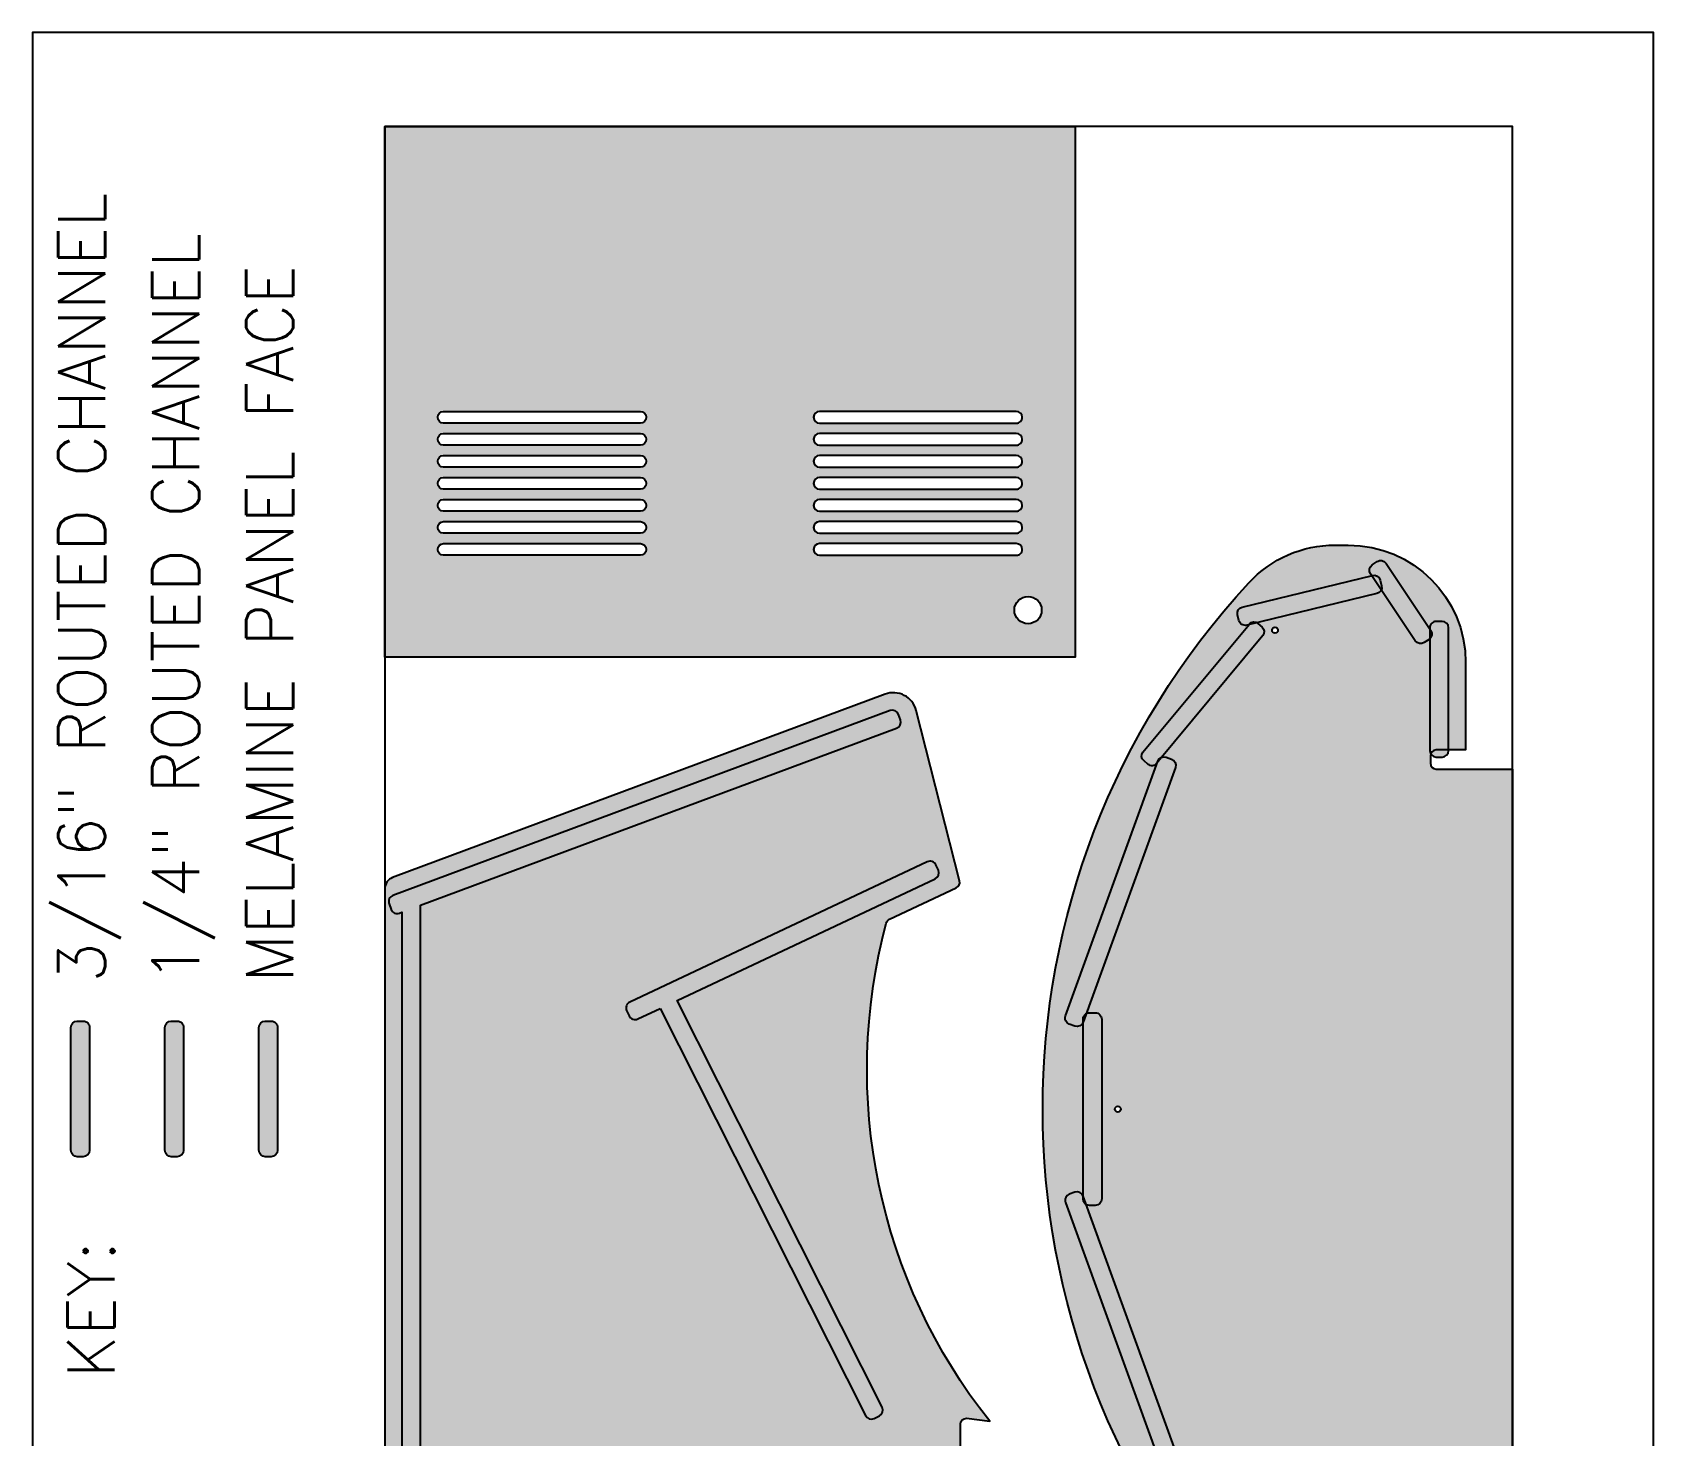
# Model space of a CAD drawing. Header units: inches. Extents: x -4921 to -4636, y 708 to 812.
# Drawn here: x -4848.6 to -4779.6, y 752.7 to 812.4 of the extents above; entities that cross this region are included whole.
import ezdxf
from ezdxf.enums import TextEntityAlignment as Align

# ---------------------------------------------------------------- set-up
doc = ezdxf.new("R2010")
doc.units = ezdxf.units.IN
doc.header["$LTSCALE"] = 0.5
doc.header["$MEASUREMENT"] = 0
for name, color, linetype in [('0.1875 INCH DEEP ROUTING', 136, 'Continuous'), ('4 FOOT by 8 FOOR MELAMINE', 244, 'Continuous'), ('GRAPHICAL_SCALE', 1, 'Continuous'), ('ROUTING HATCHES', 9, 'Continuous'), ('THROUGH-HOLE', 2, 'Continuous'), ('WOOD_PANELS', 1, 'Continuous')]:
    doc.layers.add(name, color=color, linetype=linetype)
doc.styles.add('RomanS', font='romans.shx')

msp = doc.modelspace()

# ---------------------------------------------------------------- hatches: boundary and pattern name
at = {"layer": 'ROUTING HATCHES'}
h = msp.add_hatch(color=255, dxfattribs=at)
h.paths.add_polyline_path([(-4833.61946685057, 808.3882541604793), (-4833.619466850567, 785.8087365582433), (-4804.244466850568, 785.8087365582433), (-4804.244466850568, 808.3882541604788)])
h.paths.add_polyline_path([(-4822.494466850567, 796.0132541604789, -0.4142135623730951), (-4822.744466850567, 795.7632541604789), (-4831.119466850569, 795.7632541604789, -0.4142135623730951), (-4831.369466850569, 796.0132541604789, -0.4142135623730951), (-4831.119466850569, 796.2632541604789), (-4822.744466850567, 796.2632541604789, -0.4142135623730951)], flags=16)
h.paths.add_polyline_path([(-4822.494466850567, 795.0757541604789, -0.4142135623730951), (-4822.744466850567, 794.8257541604789), (-4831.119466850569, 794.8257541604789, -0.4142135623730951), (-4831.369466850569, 795.0757541604789, -0.4142135623730951), (-4831.119466850569, 795.3257541604789), (-4822.744466850567, 795.3257541604789, -0.4142135623730951)], flags=16)
h.paths.add_polyline_path([(-4822.494466850567, 794.1382541604789, -0.4142135623730951), (-4822.744466850567, 793.8882541604789), (-4831.119466850569, 793.8882541604789, -0.4142135623730951), (-4831.369466850569, 794.1382541604789, -0.4142135623730951), (-4831.119466850569, 794.3882541604789), (-4822.744466850567, 794.3882541604789, -0.4142135623730951)], flags=16)
h.paths.add_polyline_path([(-4815.119466850569, 796.2632541604789), (-4806.744466850567, 796.2632541604789, -0.4142135623730951), (-4806.494466850566, 796.0132541604789, -0.4142135623730951), (-4806.744466850567, 795.7632541604789), (-4815.119466850569, 795.7632541604789, -0.4142135623730951), (-4815.369466850569, 796.0132541604789, -0.4142135623730951)], flags=16)
h.paths.add_polyline_path([(-4822.494466850567, 793.2007541604789, -0.4142135623730951), (-4822.744466850567, 792.9507541604789), (-4831.119466850569, 792.9507541604789, -0.4142135623730951), (-4831.369466850569, 793.2007541604789, -0.4142135623730951), (-4831.119466850569, 793.4507541604789), (-4822.744466850567, 793.4507541604789, -0.4142135623730951)], flags=16)
h.paths.add_polyline_path([(-4815.119466850569, 795.3257541604789), (-4806.744466850567, 795.3257541604789, -0.4142135623730951), (-4806.494466850566, 795.0757541604789, -0.4142135623730951), (-4806.744466850567, 794.8257541604789), (-4815.119466850569, 794.8257541604789, -0.4142135623730951), (-4815.369466850569, 795.0757541604789, -0.4142135623730951)], flags=16)
h.paths.add_polyline_path([(-4822.494466850567, 792.2632541604789, -0.4142135623730951), (-4822.744466850567, 792.0132541604789), (-4831.119466850569, 792.0132541604789, -0.4142135623730951), (-4831.369466850569, 792.2632541604789, -0.4142135623730951), (-4831.119466850569, 792.5132541604789), (-4822.744466850567, 792.5132541604789, -0.4142135623730951)], flags=16)
h.paths.add_polyline_path([(-4815.119466850569, 794.3882541604789), (-4806.744466850567, 794.3882541604789, -0.4142135623730951), (-4806.494466850566, 794.1382541604789, -0.4142135623730951), (-4806.744466850567, 793.8882541604789), (-4815.119466850569, 793.8882541604789, -0.4142135623730951), (-4815.369466850569, 794.1382541604789, -0.4142135623730951)], flags=16)
h.paths.add_polyline_path([(-4815.119466850569, 793.4507541604789), (-4806.744466850567, 793.4507541604789, -0.4142135623730951), (-4806.494466850566, 793.2007541604789, -0.4142135623730951), (-4806.744466850567, 792.9507541604789), (-4815.119466850569, 792.9507541604789, -0.4142135623730951), (-4815.369466850569, 793.2007541604789, -0.4142135623730951)], flags=16)
h.paths.add_polyline_path([(-4822.494466850567, 791.3257541604789, -0.4142135623730951), (-4822.744466850567, 791.0757541604789), (-4831.119466850569, 791.0757541604789, -0.4142135623730951), (-4831.369466850569, 791.3257541604789, -0.4142135623730951), (-4831.119466850569, 791.5757541604789), (-4822.744466850567, 791.5757541604789, -0.4142135623730951)], flags=16)
h.paths.add_polyline_path([(-4815.119466850569, 792.5132541604789), (-4806.744466850567, 792.5132541604789, -0.4142135623730951), (-4806.494466850566, 792.2632541604789, -0.4142135623730951), (-4806.744466850567, 792.0132541604789), (-4815.119466850569, 792.0132541604789, -0.4142135623730951), (-4815.369466850569, 792.2632541604789, -0.4142135623730951)], flags=16)
h.paths.add_polyline_path([(-4822.494466850567, 790.3882541604789, -0.4142135623730951), (-4822.744466850567, 790.1382541604789), (-4831.119466850569, 790.1382541604789, -0.4142135623730951), (-4831.369466850569, 790.3882541604789, -0.4142135623730951), (-4831.119466850569, 790.6382541604789), (-4822.744466850567, 790.6382541604789, -0.4142135623730951)], flags=16)
h.paths.add_polyline_path([(-4815.119466850569, 791.5757541604789), (-4806.744466850567, 791.5757541604789, -0.4142135623730951), (-4806.494466850566, 791.3257541604789, -0.4142135623730951), (-4806.744466850567, 791.0757541604789), (-4815.119466850569, 791.0757541604789, -0.4142135623730951), (-4815.369466850569, 791.3257541604789, -0.4142135623730951)], flags=16)
h.paths.add_polyline_path([(-4815.119466850569, 790.6382541604789), (-4806.744466850567, 790.6382541604789, -0.4142135623730951), (-4806.494466850566, 790.3882541604789, -0.4142135623730951), (-4806.744466850567, 790.1382541604789), (-4815.119466850569, 790.1382541604789, -0.4142135623730951), (-4815.369466850569, 790.3882541604789, -0.4142135623730951)], flags=16)
h.paths.add_polyline_path([(-4806.244466850568, 788.3893615582433, -1), (-4806.244466850568, 787.2281115582432, -1)], flags=16)
msp.add_hatch(color=255, dxfattribs=at).paths.add_polyline_path([(-4792.619466850562, 742.574070388361, 0.4142135623730951), (-4787.619466850562, 747.574070388361), (-4787.619466850562, 751.2928203883608), (-4788.346341850562, 751.2928203883608), (-4788.346341850563, 746.0950504425851, -0.4142135623728202), (-4788.619466850563, 745.8219254425854), (-4788.869466850561, 745.8219254425852, -0.4142135623739937), (-4789.142591850561, 746.0950504425851), (-4789.142591850561, 746.1437871251215), (-4791.006510528843, 743.3528974581654, -0.4142135623735565), (-4791.385329083681, 743.2774585175559), (-4791.593227250934, 743.4163050229236, -0.4142135623733187), (-4791.668666191543, 743.795123577762), (-4791.617612553565, 743.8715674013868), (-4797.124532718401, 745.2096044616184, -0.4142135623725011), (-4797.325449854795, 745.53949358777), (-4797.266423772526, 745.7824255157086, -0.4142135623733461), (-4796.936534646375, 745.9833426521024), (-4796.882890772654, 745.9703085987761), (-4801.368958871097, 751.3775379379289, -0.4142135623725876), (-4801.333149506203, 751.7621315164453), (-4801.140745413107, 751.921758158835, -0.4059821025124224), (-4800.76115000571, 751.8918033821146), (-4804.650287471388, 762.6042028363843, -0.414213562373362), (-4804.486763709551, 762.9541378454421), (-4804.251771137058, 763.0394519173959, -0.4075125623288395), (-4803.904040904978, 762.8817906363375), (-4803.904040904979, 770.266350140382, -0.407512562326434), (-4804.251771137058, 770.1086888593258), (-4804.486763709551, 770.1940029312797, -0.414213562373362), (-4804.650287471388, 770.5439379403375), (-4800.737880130742, 781.3204328908731), (-4800.773949213202, 781.2769574472028, -0.4142135623731863), (-4801.125979948687, 781.2441799964979), (-4801.318384041781, 781.4038066388879, -0.4142135623731406), (-4801.351161492486, 781.7558373743715), (-4796.845257083645, 787.1869761766054), (-4796.936534646375, 787.1647981246185, -0.4142135623734103), (-4797.266423772527, 787.365715261013), (-4797.325449854795, 787.6086471889517, -0.4142135623729616), (-4797.124532718401, 787.9385363151031), (-4791.617612553565, 789.2765733753348), (-4791.668666191543, 789.35301719896, -0.4142135623732849), (-4791.593227250934, 789.7318357537982), (-4791.385329083681, 789.8706822591661, -0.4142135623733531), (-4791.006510528843, 789.7952433185563), (-4789.142591850561, 787.0043536515993), (-4789.142591850561, 787.0530903341366, -0.4142135623739937), (-4788.869466850561, 787.3262153341366), (-4788.619466850563, 787.3262153341364, -0.4142135623728202), (-4788.346341850563, 787.0530903341366), (-4788.346341850562, 781.8553203883608), (-4787.619466850561, 781.8553203883612), (-4787.619466850562, 785.574070388361, 0.4142135623730951), (-4792.619466850562, 790.574070388361), (-4793.174242538075, 790.574070388361, 0.2089297944446591), (-4796.843138070119, 788.9710110082342, 0.3918539111835914), (-4796.843138070118, 744.1771297684878, 0.2089297944445935), (-4793.174242538075, 742.574070388361)])
h = msp.add_hatch(color=256, dxfattribs=at)
edge = h.paths.add_edge_path()
edge.add_line((-4789.175675210701, 786.5621150810445), (-4789.383573377954, 786.4232685756778))
edge.add_arc((-4789.535263185068, 786.6503973234018), 0.2731250000000494, 213.7373070968418, 303.73730709679546, ccw=False)
edge.add_line((-4789.762391932792, 786.4987075162875), (-4791.668666191543, 789.35301719896))
edge.add_arc((-4791.441537443819, 789.5047070060741), 0.2731250000001439, 123.73730709679549, 213.7373070967823, ccw=False)
edge.add_line((-4791.593227250934, 789.7318357537982), (-4791.385329083681, 789.8706822591661))
edge.add_arc((-4791.233639276567, 789.6435535114423), 0.2731249999997658, 33.73730709680211, 123.7373070968352, ccw=False)
edge.add_line((-4791.006510528843, 789.7952433185563), (-4789.10023627009, 786.940933635883))
edge.add_arc((-4789.327365017815, 786.7892438287687), 0.2731250000003333, -56.26269290321761, 33.737307096841676, ccw=False)
h = msp.add_hatch(color=256, dxfattribs=at)
edge = h.paths.add_edge_path()
edge.add_line((-4791.255583144847, 789.0834654840204), (-4791.196557062578, 788.8405335560813))
edge.add_arc((-4791.461960193851, 788.7760475612037), 0.2731249999999127, -76.34327187353102, 13.656728126410712, ccw=False)
edge.add_line((-4791.397474198973, 788.5106444299304), (-4796.936534646375, 787.1647981246185))
edge.add_arc((-4797.001020641255, 787.4302012558913), 0.2731250000002017, 193.6567281266412, 283.6567281268623, ccw=False)
edge.add_line((-4797.266423772527, 787.365715261013), (-4797.325449854795, 787.6086471889517))
edge.add_arc((-4797.060046723522, 787.6731331838298), 0.27312500000002, 103.65672812646892, 193.6567281265034, ccw=False)
edge.add_line((-4797.124532718401, 787.9385363151031), (-4791.585472270997, 789.284382620415))
edge.add_arc((-4791.520986276119, 789.0189794891423), 0.2731249999995513, 13.6567281265485, 103.65672812650268, ccw=False)
h = msp.add_hatch(color=255, dxfattribs=at)
h.paths.add_polyline_path([(-4796.506559234122, 787.2692708642558, -0.0477118328262285), (-4796.467804762733, 787.2416270393602), (-4796.27897627797, 787.0776905795877, -0.4076690131116863), (-4796.250467532395, 786.729282807152), (-4800.551739570891, 781.544795222062, -0.1752965621347466), (-4800.365937695906, 781.5445748072452), (-4800.130945123413, 781.4592607352912, -0.4142135623721329), (-4799.967421361575, 781.1093257262338), (-4803.771244781374, 770.6319187726378, -0.1357234349321665), (-4803.630915904978, 770.6707254590675), (-4803.380915904979, 770.6707254590675, -0.4142135623728366), (-4803.107790904979, 770.3976004590673), (-4803.107790904978, 762.7505403176541, -0.414213562372349), (-4803.380915904977, 762.4774153176535), (-4803.630915904978, 762.4774153176539, -0.1357234349331609), (-4803.771244781374, 762.516222004084), (-4799.967421361575, 752.0388150504881, -0.4142135623721329), (-4800.130945123413, 751.6888800414307), (-4800.365937695906, 751.6035659694766, -0.13722508132991), (-4800.51266594242, 751.5924659419355), (-4796.232670153783, 746.4336234339912, -0.4076690131121146), (-4796.263815958325, 746.0529879426048), (-4796.452644443087, 745.889051482832, -0.0264451402275946), (-4796.475415639808, 745.8713028364712), (-4791.397474198973, 744.6374963467917, -0.2355993176575643), (-4791.211137665487, 744.4801918967759), (-4789.762391932792, 746.6494332604342, -0.4142135623731504), (-4789.383573377954, 746.7248722010438), (-4789.175675210702, 746.5860256956772, -0.0385673396928516), (-4789.142591850561, 746.5600340710505), (-4789.142591850561, 751.324070388361, -0.1321510769240631), (-4789.105731893073, 751.4610962812131, -0.0834473157146373), (-4789.119466850566, 751.5428203883612), (-4789.119466850566, 751.824070388361, -0.389175326436314), (-4788.869466850566, 752.105320388361), (-4785.619466850562, 752.105320388361), (-4785.619466850562, 781.042820388361), (-4788.869466850562, 781.042820388361, -0.4142135623734501), (-4789.119466850563, 781.2928203883613), (-4789.119466850563, 781.605320388361, -0.0834473157101204), (-4789.10573189307, 781.6870444955046, -0.1321510769284524), (-4789.142591850561, 781.824070388361), (-4789.142591850561, 786.5881067056712, -0.0385673396923077), (-4789.175675210701, 786.5621150810445), (-4789.383573377954, 786.4232685756778, -0.4142135623729474), (-4789.762391932792, 786.4987075162875), (-4791.211137665487, 788.6679488799451, -0.2355993176566701), (-4791.397474198973, 788.5106444299304)])
h.paths.add_polyline_path([(-4802.424533237305, 766.4490703883614, -1), (-4802.424533237305, 766.6990703883613, -1)], flags=16)
h.paths.add_polyline_path([(-4795.733665869003, 787.0754634278268, -1), (-4795.733665869003, 786.8254634278269, -1)], flags=16)
h.paths.add_polyline_path([(-4795.771264254052, 745.9575021507475, -1), (-4795.771264254052, 746.2075021507476, -1)], flags=16)
h = msp.add_hatch(color=256, dxfattribs=at)
edge = h.paths.add_edge_path()
edge.add_line((-4801.125979948687, 781.2441799964979), (-4801.318384041781, 781.4038066388879))
edge.add_arc((-4801.158757399392, 781.5962107319822), 0.2499999999993312, 140.3194519171425, 230.3194519174194, ccw=False)
edge.add_line((-4801.351161492486, 781.7558373743715), (-4796.824104203347, 787.2124725517036))
edge.add_arc((-4796.631700110252, 787.0528459093136), 0.2500000000009898, 49.03625125844337, 140.3194519173285, ccw=False)
edge.add_line((-4796.467804762733, 787.2416270393602), (-4796.27897627797, 787.0776905795877))
edge.add_arc((-4796.442871625489, 786.8889094495415), 0.2500000000000758, -39.68054808274451, 49.0362512582347, ccw=False)
edge.add_line((-4796.250467532395, 786.729282807152), (-4800.773949213202, 781.2769574472028))
edge.add_arc((-4800.966353306296, 781.4365840895927), 0.2500000000003624, 230.3194519171817, 320.31945191717534, ccw=False)
h = msp.add_hatch(color=256, dxfattribs=at)
edge = h.paths.add_edge_path()
edge.add_line((-4788.346341850562, 781.824070388361), (-4788.346341850563, 787.0530903341366))
edge.add_arc((-4788.619466850563, 787.0530903341365), 0.273124999999709, 2.38491e-11, 90)
edge.add_line((-4788.619466850563, 787.3262153341364), (-4788.869466850561, 787.3262153341366))
edge.add_arc((-4788.869466850561, 787.0530903341373), 0.2731249999993679, 90, 180.0000000001431)
edge.add_line((-4789.142591850561, 787.0530903341366), (-4789.142591850561, 781.824070388361))
edge.add_arc((-4788.869466850561, 781.8240703883608), 0.273124999999709, 179.9999999999761, 270)
edge.add_line((-4788.869466850561, 781.5509453883609), (-4788.619466850563, 781.5509453883609))
edge.add_arc((-4788.619466850563, 781.8240703883613), 0.2731250000005048, 270, 359.9999999999046)
h = msp.add_hatch(color=255, dxfattribs=at)
edge = h.paths.add_edge_path()
edge.add_arc((-4808.868691849021, 753.1694072852833), 0.25, 90, 179.9999997982293, ccw=False)
edge.add_line((-4808.868691849021, 753.4194072852833), (-4807.876413972306, 753.2953725506931))
edge.add_arc((-4789.033899516468, 768.2589837871585), 24.06138009870853, 165.0095937557709, 218.4545259714, ccw=False)
edge.add_arc((-4812.032394648378, 774.4284433443383), 0.2499999999984122, 115.22174723199129, 167.48069038761, ccw=False)
edge.add_line((-4812.138925322819, 774.6546096888778), (-4809.295942069166, 775.9937343232046))
edge.add_arc((-4809.402472743604, 776.219900667747), 0.2499999999999343, 295.2217472311369, 374.2607167784437)
edge.add_line((-4809.160176530733, 776.2814843119086), (-4811.005067670905, 783.5400696474376))
edge.add_arc((-4811.974252522389, 783.293735070789), 1.000000000000242, 14.26071677859524, 110.4138060115069)
edge.add_line((-4812.323050407393, 784.2309330410267), (-4833.293865793075, 776.4262041730443))
edge.add_arc((-4833.119466850575, 775.9576051879262), 0.4999999999992721, 110.4138060114876, 180.0000000000651)
edge.add_line((-4833.619466850573, 775.9576051879257), (-4833.619466850569, 712.8882541604792))
edge.add_arc((-4833.119466850568, 712.8882541604792), 0.5, 180, 270)
edge.add_line((-4833.119466850568, 712.3882541604793), (-4805.619466850578, 712.3882541604793))
edge.add_arc((-4805.619466850578, 712.8882541604793), 0.5, 270, 360)
edge.add_line((-4805.119466850578, 712.8882541604793), (-4805.119466850578, 735.6897678780662))
edge.add_arc((-4788.132693613492, 735.3623794641757), 16.98992784510058, 141.8917701625936, 178.8958672692356, ccw=False)
edge.add_arc((-4796.872884013677, 739.8410511133062), 7.582920160775616, 122.65867807574239, 127.61517293898191, ccw=False)
edge.add_arc((-4801.336319532176, 747.1019530848791), 0.9522687533208785, 292.9580691285692, 342.8599520603351)
edge.add_line((-4800.426343646799, 746.8213115580475), (-4809.119466850578, 747.9079519585229))
edge.add_line((-4809.119466850578, 747.9079519585229), (-4809.11869184902, 753.1694072852833))
edge = h.paths.add_edge_path(flags=16)
edge.add_line((-4821.899469527028, 770.8605942322042), (-4813.161805867958, 753.5306613893267))
edge.add_arc((-4812.917926032478, 753.6536243572143), 0.2731250000005805, 206.7570081560944, 296.7570081560088)
edge.add_line((-4812.79496306459, 753.4097445217342), (-4812.571732093902, 753.5222964374201))
edge.add_arc((-4812.694695061789, 753.7661762728998), 0.2731250000003766, 296.7570081560625, 386.7570081559453)
edge.add_line((-4812.450815226309, 753.8891392407864), (-4821.17887104345, 771.2000162740253))
edge.add_line((-4821.17887104345, 771.2000162740253), (-4810.19237102223, 776.3749650903941))
edge.add_arc((-4810.308755784055, 776.622051821806), 0.2731250000001253, 295.2217472314233, 385.2217472313166)
edge.add_line((-4810.061669052643, 776.7384365836311), (-4810.168199727083, 776.9646029281738))
edge.add_arc((-4810.415286458495, 776.848218166349), 0.2731249999991692, 25.2217472313332, 115.2217472314842)
edge.add_line((-4810.531671220321, 777.0953048977605), (-4823.19698651467, 771.1295871291499))
edge.add_arc((-4823.080601752845, 770.8825003977382), 0.2731249999997139, 115.2217472314639, 205.2217472315274)
edge.add_line((-4823.327688484256, 770.7661156359125), (-4823.221157809816, 770.5399492913702))
edge.add_arc((-4822.974071078405, 770.656334053195), 0.2731249999992176, 205.2217472313548, 295.2217472314741)
edge.add_line((-4822.85768631658, 770.4092473217834), (-4821.899469527028, 770.8605942322042))
h.paths.add_polyline_path([(-4806.642591850579, 746.0229509558046), (-4806.642591850575, 714.6613791604813), (-4832.096341850569, 714.6613791604794), (-4832.096341850569, 746.0229509558025)], flags=16)
edge = h.paths.add_edge_path(flags=0)
edge.add_line((-4822.569466850571, 737.3882541604789), (-4818.669466850572, 737.3882541604793))
edge.add_arc((-4818.669466850572, 737.6382541604794), 0.25, 270, 360)
edge.add_line((-4818.419466850571, 737.6382541604794), (-4818.419466850571, 738.9182541604791))
edge.add_arc((-4818.669466850572, 738.9182541604791), 0.25, 0, 90)
edge.add_line((-4818.669466850572, 739.1682541604791), (-4822.569466850572, 739.16825416048))
edge.add_arc((-4822.569466850572, 738.91825416048), 0.25, 90, 180)
edge.add_line((-4822.819466850572, 738.91825416048), (-4822.819466850571, 737.6382541604789))
edge.add_arc((-4822.569466850571, 737.6382541604789), 0.25, 180, 270)
edge = h.paths.add_edge_path(flags=0)
edge.add_arc((-4818.049466850571, 738.2782541604811), 0.03937, 0, 360)
edge = h.paths.add_edge_path(flags=0)
edge.add_arc((-4823.189466850571, 738.2782541604811), 0.03937, 0, 360)
edge = h.paths.add_edge_path()
edge.add_line((-4832.892591850566, 712.3882541604793), (-4832.096341850565, 712.3882541604792))
edge.add_line((-4832.096341850565, 712.3882541604792), (-4832.096341850569, 713.8651291604793))
edge.add_line((-4832.096341850569, 713.8651291604793), (-4806.642591850575, 713.865129160481))
edge.add_line((-4806.642591850575, 713.865129160481), (-4806.642591850576, 712.3882541604793))
edge.add_line((-4806.642591850576, 712.3882541604793), (-4805.846341850577, 712.3882541604793))
edge.add_line((-4805.846341850577, 712.3882541604793), (-4805.846341850575, 746.7196697057988))
edge.add_line((-4805.846341850575, 746.7196697057988), (-4804.264874737198, 746.5219863166161))
edge.add_arc((-4804.230997750313, 746.7930022116938), 0.2731250000003331, 262.8749836510539, 352.8749836510036)
edge.add_line((-4803.959981855236, 746.7591252248086), (-4803.928973171588, 747.0071946939863))
edge.add_arc((-4804.199989066666, 747.0410716808713), 0.2731250000002134, 352.8749836510272, 442.8749836512401)
edge.add_line((-4804.166112079782, 747.312087575949), (-4813.050720118404, 748.4226635808052))
edge.add_arc((-4813.084597105287, 748.1516476857277), 0.2731250000001498, 82.87498365124019, 172.8749836510272)
edge.add_line((-4813.355613000365, 748.1855246726127), (-4813.386621684013, 747.9374552034369))
edge.add_arc((-4813.115605788936, 747.9035782165518), 0.2731249999993671, 172.8749836510035, 262.8749836512195)
edge.add_line((-4813.14948277582, 747.632562321475), (-4806.642591850579, 746.8192009558046))
edge.add_line((-4806.642591850579, 746.8192009558046), (-4832.09634185057, 746.8192009558028))
edge.add_line((-4832.09634185057, 746.8192009558028), (-4832.09634185057, 775.2466975834906))
edge.add_line((-4832.09634185057, 775.2466975834906), (-4811.836875181136, 782.7866831041674))
edge.add_arc((-4811.932140603477, 783.0426552997887), 0.2731250000006153, 290.4138060117453, 380.4138060113296)
edge.add_line((-4811.676168407855, 783.1379207221299), (-4811.763367879106, 783.3722202146892))
edge.add_arc((-4812.019340074727, 783.2769547923472), 0.2731250000002175, 20.41380601155248, 110.4138060113877)
edge.add_line((-4812.114605497068, 783.5329269879687), (-4833.276083562825, 775.6572390039089))
edge.add_arc((-4833.180818140485, 775.4012668082881), 0.2731249999995311, 110.4138060112588, 200.4138060117303)
edge.add_line((-4833.436790336104, 775.306001385946), (-4833.349590864854, 775.0717018933872))
edge.add_arc((-4833.093618669233, 775.1669673157289), 0.2731249999993639, 200.4138060115967, 290.4138060116581)
edge.add_line((-4832.998353246892, 774.9109951201087), (-4832.892591850573, 774.9503564423917))
edge.add_line((-4832.892591850573, 774.9503564423917), (-4832.892591850566, 712.3882541604793))
h = msp.add_hatch(color=256, dxfattribs=at)
edge = h.paths.add_edge_path()
edge.add_line((-4805.846341850575, 746.7196697057988), (-4804.264874737198, 746.5219863166161))
edge.add_arc((-4804.230997750313, 746.7930022116938), 0.2731250000003754, 262.8749836510538, 352.8749836510036)
edge.add_line((-4803.959981855236, 746.7591252248086), (-4803.928973171588, 747.0071946939863))
edge.add_arc((-4804.199989066666, 747.0410716808713), 0.2731250000002626, 352.8749836510509, 442.8749836512431)
edge.add_line((-4804.166112079782, 747.312087575949), (-4813.050720118404, 748.4226635808052))
edge.add_arc((-4813.084597105287, 748.1516476857279), 0.2731249999998115, 82.87498365123132, 172.8749836510982)
edge.add_line((-4813.355613000365, 748.1855246726127), (-4813.386621684013, 747.9374552034369))
edge.add_arc((-4813.115605788936, 747.9035782165518), 0.2731249999993743, 172.8749836510035, 262.8749836512195)
edge.add_line((-4813.14948277582, 747.632562321475), (-4806.642591850579, 746.8192009558046))
edge.add_line((-4806.642591850579, 746.8192009558046), (-4832.09634185057, 746.8192009558028))
edge.add_line((-4832.09634185057, 746.8192009558028), (-4832.09634185057, 775.2466975834906))
edge.add_line((-4832.09634185057, 775.2466975834906), (-4811.836875181136, 782.7866831041671))
edge.add_arc((-4811.932140603477, 783.0426552997883), 0.273125000000256, 290.4138060115832, 380.4138060115078)
edge.add_line((-4811.676168407855, 783.1379207221299), (-4811.763367879106, 783.3722202146892))
edge.add_arc((-4812.019340074727, 783.2769547923475), 0.2731250000002833, 20.41380601153014, 110.4138060114043)
edge.add_line((-4812.114605497068, 783.5329269879687), (-4833.276083562825, 775.6572390039089))
edge.add_arc((-4833.180818140483, 775.401266808288), 0.2731249999996192, 110.4138060114293, 200.4138060116414)
edge.add_line((-4833.436790336104, 775.306001385946), (-4833.349590864854, 775.0717018933872))
edge.add_arc((-4833.093618669233, 775.1669673157288), 0.2731249999993912, 200.4138060115743, 290.4138060116663)
edge.add_line((-4832.998353246892, 774.9109951201087), (-4832.892591850573, 774.9503564423917))
edge.add_line((-4832.892591850573, 774.9503564423917), (-4832.892591850566, 712.3651291604793))
edge.add_arc((-4832.642591850566, 712.3651291604793), 0.25, 180, 270)
edge.add_line((-4832.642591850566, 712.1151291604793), (-4832.346341850566, 712.1151291604793))
edge.add_arc((-4832.346341850566, 712.3651291604795), 0.2500000000001137, 270, 360)
edge.add_line((-4832.096341850566, 712.3651291604795), (-4832.096341850569, 713.8651291604793))
edge.add_line((-4832.096341850569, 713.8651291604793), (-4806.642591850575, 713.865129160481))
edge.add_line((-4806.642591850575, 713.865129160481), (-4806.642591850575, 712.3651291604796))
edge.add_arc((-4806.392591850576, 712.3651291604796), 0.25, 180, 270)
edge.add_line((-4806.392591850576, 712.1151291604795), (-4806.096341850576, 712.1151291604798))
edge.add_arc((-4806.096341850576, 712.3651291604799), 0.2500000000001137, 270, 359.999999999974)
edge.add_line((-4805.846341850577, 712.3651291604797), (-4805.846341850575, 746.7196697057988))
h.paths.add_polyline_path([(-4806.642591850579, 746.0229509558046), (-4806.642591850575, 714.6613791604813), (-4832.096341850569, 714.6613791604794), (-4832.096341850569, 746.0229509558025)], flags=16)
h = msp.add_hatch(color=256, dxfattribs=at)
edge = h.paths.add_edge_path()
edge.add_line((-4804.650287471388, 770.5439379403375), (-4800.715872704963, 781.3810510454061))
edge.add_arc((-4800.459143319514, 781.2878454217966), 0.2731250000008663, 70.04656759934238, 160.0465675992405, ccw=False)
edge.add_line((-4800.365937695906, 781.5445748072452), (-4800.130945123413, 781.4592607352912))
edge.add_arc((-4800.224150747023, 781.202531349843), 0.2731250000000891, -19.953432400779775, 70.04656759913058, ccw=False)
edge.add_line((-4799.967421361575, 781.1093257262338), (-4803.901836128001, 770.272212621165))
edge.add_arc((-4804.15856551345, 770.3654182447744), 0.2731250000008663, 250.0465675993425, 340.04656759924046, ccw=False)
edge.add_line((-4804.251771137058, 770.1086888593258), (-4804.486763709551, 770.1940029312797))
edge.add_arc((-4804.393558085941, 770.4507323167273), 0.2731249999995548, 160.0465675989758, 250.04656759908988, ccw=False)
h = msp.add_hatch(color=256, dxfattribs=at)
edge = h.paths.add_edge_path()
edge.add_line((-4821.899469527028, 770.8605942322042), (-4813.161805867958, 753.5306613893267))
edge.add_arc((-4812.917926032478, 753.6536243572143), 0.2731250000005805, 206.7570081560944, 296.7570081560088)
edge.add_line((-4812.79496306459, 753.4097445217342), (-4812.571732093902, 753.5222964374201))
edge.add_arc((-4812.694695061789, 753.7661762728998), 0.2731250000003766, 296.7570081560625, 386.7570081559453)
edge.add_line((-4812.450815226309, 753.8891392407864), (-4821.17887104345, 771.2000162740253))
edge.add_line((-4821.17887104345, 771.2000162740253), (-4810.19237102223, 776.3749650903941))
edge.add_arc((-4810.308755784055, 776.622051821806), 0.2731250000001253, 295.2217472314233, 385.2217472313166)
edge.add_line((-4810.061669052643, 776.7384365836311), (-4810.168199727083, 776.9646029281738))
edge.add_arc((-4810.415286458495, 776.848218166349), 0.2731249999991692, 25.2217472313332, 115.2217472314842)
edge.add_line((-4810.531671220321, 777.0953048977605), (-4823.19698651467, 771.1295871291499))
edge.add_arc((-4823.080601752845, 770.8825003977382), 0.2731249999997139, 115.2217472314639, 205.2217472315274)
edge.add_line((-4823.327688484256, 770.7661156359125), (-4823.221157809816, 770.5399492913702))
edge.add_arc((-4822.974071078405, 770.656334053195), 0.2731249999992176, 205.2217472313548, 295.2217472314741)
edge.add_line((-4822.85768631658, 770.4092473217834), (-4821.899469527028, 770.8605942322042))
h = msp.add_hatch(color=256, dxfattribs=at)
edge = h.paths.add_edge_path()
edge.add_line((-4846.983045941555, 764.8206149097635), (-4846.983045941553, 770.0496348555394))
edge.add_arc((-4846.709920941553, 770.0496348555392), 0.273124999999709, 90, 179.9999999999762, ccw=False)
edge.add_line((-4846.709920941553, 770.3227598555391), (-4846.459920941555, 770.3227598555394))
edge.add_arc((-4846.459920941555, 770.04963485554), 0.2731249999993679, -1.4307488527265377e-10, 90, ccw=False)
edge.add_line((-4846.186795941555, 770.0496348555394), (-4846.186795941555, 764.8206149097635))
edge.add_arc((-4846.459920941555, 764.8206149097635), 0.273124999999709, -90, 2.3874235921539366e-11, ccw=False)
edge.add_line((-4846.459920941555, 764.5474899097636), (-4846.709920941553, 764.5474899097636))
edge.add_arc((-4846.709920941553, 764.820614909764), 0.2731250000005048, 180.0000000000954, 270, ccw=False)
h = msp.add_hatch(color=136, dxfattribs=at)
edge = h.paths.add_edge_path()
edge.add_line((-4842.983045941554, 764.8206149097635), (-4842.983045941553, 770.0496348555394))
edge.add_arc((-4842.709920941554, 770.0496348555392), 0.273124999999709, 90, 179.9999999999762, ccw=False)
edge.add_line((-4842.709920941554, 770.3227598555391), (-4842.459920941555, 770.3227598555394))
edge.add_arc((-4842.459920941555, 770.04963485554), 0.2731249999993679, -1.4307488527265377e-10, 90, ccw=False)
edge.add_line((-4842.186795941556, 770.0496348555394), (-4842.186795941556, 764.8206149097635))
edge.add_arc((-4842.459920941555, 764.8206149097635), 0.273124999999709, -90, 2.3874235921539366e-11, ccw=False)
edge.add_line((-4842.459920941555, 764.5474899097636), (-4842.709920941554, 764.5474899097636))
edge.add_arc((-4842.709920941554, 764.820614909764), 0.2731250000005048, 180.0000000000954, 270, ccw=False)
h = msp.add_hatch(color=255, dxfattribs=at)
edge = h.paths.add_edge_path()
edge.add_line((-4838.983045941554, 764.8206149097635), (-4838.983045941553, 770.0496348555394))
edge.add_arc((-4838.709920941553, 770.0496348555392), 0.273124999999709, 90, 179.9999999999762, ccw=False)
edge.add_line((-4838.709920941553, 770.3227598555391), (-4838.459920941556, 770.3227598555394))
edge.add_arc((-4838.459920941556, 770.04963485554), 0.2731249999993679, -1.4307488527265377e-10, 90, ccw=False)
edge.add_line((-4838.186795941556, 770.0496348555394), (-4838.186795941556, 764.8206149097635))
edge.add_arc((-4838.459920941556, 764.8206149097635), 0.273124999999709, -90, 2.3874235921539366e-11, ccw=False)
edge.add_line((-4838.459920941556, 764.5474899097636), (-4838.709920941553, 764.5474899097636))
edge.add_arc((-4838.709920941553, 764.820614909764), 0.2731250000005048, 180.0000000000954, 270, ccw=False)
h = msp.add_hatch(color=256, dxfattribs=at)
edge = h.paths.add_edge_path()
edge.add_line((-4803.380915904977, 762.4774153176535), (-4803.630915904978, 762.4774153176539))
edge.add_arc((-4803.630915904978, 762.7505403176538), 0.2731249999999363, 179.9999999999762, 270, ccw=False)
edge.add_line((-4803.904040904978, 762.750540317654), (-4803.904040904979, 770.3976004590673))
edge.add_arc((-4803.630915904978, 770.3976004590673), 0.273124999999709, 90, 180.0000000000239, ccw=False)
edge.add_line((-4803.630915904978, 770.6707254590675), (-4803.380915904979, 770.6707254590675))
edge.add_arc((-4803.380915904979, 770.3976004590676), 0.2731249999999363, -2.3874235921539366e-11, 90, ccw=False)
edge.add_line((-4803.107790904979, 770.3976004590673), (-4803.107790904978, 762.7505403176541))
edge.add_arc((-4803.380915904979, 762.7505403176536), 0.2731250000006185, -89.99999999961841, 9.538325684843585e-11, ccw=False)
h = msp.add_hatch(color=256, dxfattribs=at)
edge = h.paths.add_edge_path()
edge.add_line((-4804.650287471388, 762.6042028363843), (-4800.715872704963, 751.7670897313157))
edge.add_arc((-4800.459143319514, 751.8602953549253), 0.2731250000009051, 199.9534324007819, 289.9534324006576)
edge.add_line((-4800.365937695906, 751.6035659694766), (-4800.130945123413, 751.6888800414307))
edge.add_arc((-4800.224150747023, 751.9456094268788), 0.2731250000000891, 289.9534324008694, 379.9534324007798)
edge.add_line((-4799.967421361575, 752.0388150504881), (-4803.901836128001, 762.875928155557))
edge.add_arc((-4804.15856551345, 762.7827225319472), 0.2731250000009827, 19.95343240082676, 109.9534324006494)
edge.add_line((-4804.251771137058, 763.0394519173959), (-4804.486763709551, 762.9541378454421))
edge.add_arc((-4804.393558085941, 762.6974084599944), 0.2731249999995548, 109.9534324009101, 199.9534324010242)

# ---------------------------------------------------------------- linework, layer by layer
at = {"layer": '0.1875 INCH DEEP ROUTING'}
for points in [[(-4789.175675210701, 786.5621150810445), (-4789.383573377954, 786.4232685756778, -0.4142135623729475), (-4789.762391932792, 786.4987075162875), (-4791.668666191543, 789.35301719896, -0.4142135623732849), (-4791.593227250934, 789.7318357537982), (-4791.385329083681, 789.8706822591661, -0.4142135623733531), (-4791.006510528843, 789.7952433185563), (-4789.10023627009, 786.940933635883, -0.4142135623735551)], [(-4791.255583144847, 789.0834654840204), (-4791.196557062578, 788.8405335560813, -0.4142135623725454), (-4791.397474198973, 788.5106444299304), (-4796.936534646375, 787.1647981246185, -0.4142135623734103), (-4797.266423772527, 787.365715261013), (-4797.325449854795, 787.6086471889517, -0.4142135623729616), (-4797.124532718401, 787.9385363151031), (-4791.585472270997, 789.284382620415, -0.4142135623726418)], [(-4801.125979948687, 781.2441799964979), (-4801.318384041781, 781.4038066388879, -0.4142135623731406), (-4801.351161492486, 781.7558373743715), (-4796.824104203347, 787.2124725517036, -0.4207885386201393), (-4796.467804762733, 787.2416270393602), (-4796.27897627797, 787.0776905795877, -0.4076690131116864), (-4796.250467532395, 786.729282807152), (-4800.773949213202, 781.2769574472028, -0.4142135623731863)], [(-4788.346341850562, 781.824070388361), (-4788.346341850563, 787.0530903341366, 0.4142135623728202), (-4788.619466850563, 787.3262153341364), (-4788.869466850561, 787.3262153341366, 0.4142135623739937), (-4789.142591850561, 787.0530903341366), (-4789.142591850561, 781.824070388361, 0.4142135623727295), (-4788.869466850561, 781.5509453883609), (-4788.619466850563, 781.5509453883609, 0.4142135623724861)], [(-4804.650287471388, 770.5439379403375), (-4800.715872704963, 781.3810510454061, -0.4142135623728832), (-4800.365937695906, 781.5445748072452), (-4800.130945123413, 781.4592607352912, -0.4142135623721329), (-4799.967421361575, 781.1093257262338), (-4803.901836128001, 770.272212621165, -0.4142135623728832), (-4804.251771137058, 770.1086888593258), (-4804.486763709551, 770.1940029312797, -0.4142135623733621)], [(-4821.899469527028, 770.8605942322042), (-4813.161805867958, 753.5306613893267, 0.4142135623725581), (-4812.79496306459, 753.4097445217342), (-4812.571732093902, 753.5222964374201, 0.4142135623720731), (-4812.450815226309, 753.8891392407864), (-4821.17887104345, 771.2000162740253), (-4810.19237102223, 776.3749650903941, 0.4142135623723619), (-4810.061669052643, 776.7384365836311), (-4810.168199727083, 776.9646029281738, 0.4142135623737766), (-4810.531671220321, 777.0953048977605), (-4823.19698651467, 771.1295871291499, 0.4142135623731021), (-4823.327688484256, 770.7661156359125), (-4823.221157809816, 770.5399492913702, 0.4142135623735103), (-4822.85768631658, 770.4092473217834)], [(-4803.380915904977, 762.4774153176535), (-4803.630915904978, 762.4774153176539, -0.4142135623728366), (-4803.904040904978, 762.750540317654), (-4803.904040904979, 770.3976004590673, -0.4142135623729585), (-4803.630915904978, 770.6707254590675), (-4803.380915904979, 770.6707254590675, -0.4142135623728366), (-4803.107790904979, 770.3976004590673), (-4803.107790904978, 762.7505403176541, -0.414213562372349)], [(-4804.650287471388, 762.6042028363843), (-4800.715872704963, 751.7670897313157, 0.4142135623727269), (-4800.365937695906, 751.6035659694766), (-4800.130945123413, 751.6888800414307, 0.4142135623721329), (-4799.967421361575, 752.0388150504881), (-4803.901836128001, 762.875928155557, 0.4142135623725708), (-4804.251771137058, 763.0394519173959), (-4804.486763709551, 762.9541378454421, 0.4142135623733621)]]:
    msp.add_lwpolyline(points, format="xyb", close=True, dxfattribs=at)
msp.add_lwpolyline([(-4832.09634185057, 746.8192009558028), (-4832.09634185057, 775.2466975834906), (-4811.836875181136, 782.7866831041671, 0.4142135623727816), (-4811.676168407855, 783.1379207221299), (-4811.763367879106, 783.3722202146892, 0.414213562372452), (-4812.114605497068, 783.5329269879687), (-4833.276083562825, 775.6572390039089, 0.4142135623740359), (-4833.436790336104, 775.306001385946), (-4833.349590864854, 775.0717018933872, 0.4142135623737223), (-4832.998353246892, 774.9109951201087), (-4832.892591850573, 774.9503564423917), (-4832.892591850566, 712.3651291604793, 0.4142135623730951)], format="xyb", dxfattribs=at)
at = {"layer": '4 FOOT by 8 FOOR MELAMINE'}
msp.add_lwpolyline([(-4833.619466850569, 712.3882541604793), (-4785.619466850568, 712.3882541604793), (-4785.619466850568, 808.3882541604793), (-4833.619466850569, 808.3882541604793)], close=True, dxfattribs=at)
at = {"layer": 'Defpoints'}
msp.add_lwpolyline([(-4779.61946685057, 708.388254160474), (-4779.619466850561, 812.3882541604794), (-4848.619466850563, 812.3882541604796), (-4848.619466850563, 708.3882541604802)], close=True, dxfattribs=at)
at = {"layer": 'GRAPHICAL_SCALE', "color": 9}
msp.add_lwpolyline([(-4846.983045941555, 764.8206149097635), (-4846.983045941553, 770.0496348555394, -0.4142135623728202), (-4846.709920941553, 770.3227598555391), (-4846.459920941555, 770.3227598555394, -0.4142135623739937), (-4846.186795941555, 770.0496348555394), (-4846.186795941555, 764.8206149097635, -0.4142135623727295), (-4846.459920941555, 764.5474899097636), (-4846.709920941553, 764.5474899097636, -0.4142135623724861)], format="xyb", close=True, dxfattribs=at)
at = {"layer": 'GRAPHICAL_SCALE', "color": 1}
for points in [[(-4842.983045941554, 764.8206149097635), (-4842.983045941553, 770.0496348555394, -0.4142135623728202), (-4842.709920941554, 770.3227598555391), (-4842.459920941555, 770.3227598555394, -0.4142135623739937), (-4842.186795941556, 770.0496348555394), (-4842.186795941556, 764.8206149097635, -0.4142135623727295), (-4842.459920941555, 764.5474899097636), (-4842.709920941554, 764.5474899097636, -0.4142135623724861)], [(-4838.983045941554, 764.8206149097635), (-4838.983045941553, 770.0496348555394, -0.4142135623728202), (-4838.709920941553, 770.3227598555391), (-4838.459920941556, 770.3227598555394, -0.4142135623739937), (-4838.186795941556, 770.0496348555394), (-4838.186795941556, 764.8206149097635, -0.4142135623727295), (-4838.459920941556, 764.5474899097636), (-4838.709920941553, 764.5474899097636, -0.4142135623724861)]]:
    msp.add_lwpolyline(points, format="xyb", close=True, dxfattribs=at)
at = {"layer": 'THROUGH-HOLE'}
for points in [[(-4822.494466850567, 796.0132541604789), (-4822.494466850567, 796.0132541604789, -0.4142135623730951), (-4822.744466850567, 795.7632541604789), (-4831.119466850569, 795.7632541604789, -0.4142135623730951), (-4831.369466850569, 796.0132541604789), (-4831.369466850569, 796.0132541604789, -0.4142135623730951), (-4831.119466850569, 796.2632541604789), (-4822.744466850567, 796.2632541604789, -0.4142135623730951)], [(-4815.369466850569, 796.0132541604789), (-4815.369466850569, 796.0132541604789, 0.4142135623730951), (-4815.119466850569, 795.7632541604789), (-4806.744466850567, 795.7632541604789, 0.4142135623730951), (-4806.494466850566, 796.0132541604789), (-4806.494466850566, 796.0132541604789, 0.4142135623730951), (-4806.744466850567, 796.2632541604789), (-4815.119466850569, 796.2632541604789, 0.4142135623730951)], [(-4822.494466850567, 795.0757541604789), (-4822.494466850567, 795.0757541604789, -0.4142135623730951), (-4822.744466850567, 794.8257541604789), (-4831.119466850569, 794.8257541604789, -0.4142135623730951), (-4831.369466850569, 795.0757541604789), (-4831.369466850569, 795.0757541604789, -0.4142135623730951), (-4831.119466850569, 795.3257541604789), (-4822.744466850567, 795.3257541604789, -0.4142135623730951)], [(-4815.369466850569, 795.0757541604789), (-4815.369466850569, 795.0757541604789, 0.4142135623730951), (-4815.119466850569, 794.8257541604789), (-4806.744466850567, 794.8257541604789, 0.4142135623730951), (-4806.494466850566, 795.0757541604789), (-4806.494466850566, 795.0757541604789, 0.4142135623730951), (-4806.744466850567, 795.3257541604789), (-4815.119466850569, 795.3257541604789, 0.4142135623730951)], [(-4822.494466850567, 794.1382541604789), (-4822.494466850567, 794.1382541604789, -0.4142135623730951), (-4822.744466850567, 793.8882541604789), (-4831.119466850569, 793.8882541604789, -0.4142135623730951), (-4831.369466850569, 794.1382541604789), (-4831.369466850569, 794.1382541604789, -0.4142135623730951), (-4831.119466850569, 794.3882541604789), (-4822.744466850567, 794.3882541604789, -0.4142135623730951)], [(-4815.369466850569, 794.1382541604789), (-4815.369466850569, 794.1382541604789, 0.4142135623730951), (-4815.119466850569, 793.8882541604789), (-4806.744466850567, 793.8882541604789, 0.4142135623730951), (-4806.494466850566, 794.1382541604789), (-4806.494466850566, 794.1382541604789, 0.4142135623730951), (-4806.744466850567, 794.3882541604789), (-4815.119466850569, 794.3882541604789, 0.4142135623730951)], [(-4822.494466850567, 793.2007541604789), (-4822.494466850567, 793.2007541604789, -0.4142135623730951), (-4822.744466850567, 792.9507541604789), (-4831.119466850569, 792.9507541604789, -0.4142135623730951), (-4831.369466850569, 793.2007541604789), (-4831.369466850569, 793.2007541604789, -0.4142135623730951), (-4831.119466850569, 793.4507541604789), (-4822.744466850567, 793.4507541604789, -0.4142135623730951)], [(-4815.369466850569, 793.2007541604789), (-4815.369466850569, 793.2007541604789, 0.4142135623730951), (-4815.119466850569, 792.9507541604789), (-4806.744466850567, 792.9507541604789, 0.4142135623730951), (-4806.494466850566, 793.2007541604789), (-4806.494466850566, 793.2007541604789, 0.4142135623730951), (-4806.744466850567, 793.4507541604789), (-4815.119466850569, 793.4507541604789, 0.4142135623730951)], [(-4822.494466850567, 792.2632541604789), (-4822.494466850567, 792.2632541604789, -0.4142135623730951), (-4822.744466850567, 792.0132541604789), (-4831.119466850569, 792.0132541604789, -0.4142135623730951), (-4831.369466850569, 792.2632541604789), (-4831.369466850569, 792.2632541604789, -0.4142135623730951), (-4831.119466850569, 792.5132541604789), (-4822.744466850567, 792.5132541604789, -0.4142135623730951)], [(-4815.369466850569, 792.2632541604789), (-4815.369466850569, 792.2632541604789, 0.4142135623730951), (-4815.119466850569, 792.0132541604789), (-4806.744466850567, 792.0132541604789, 0.4142135623730951), (-4806.494466850566, 792.2632541604789), (-4806.494466850566, 792.2632541604789, 0.4142135623730951), (-4806.744466850567, 792.5132541604789), (-4815.119466850569, 792.5132541604789, 0.4142135623730951)], [(-4822.494466850567, 791.3257541604789), (-4822.494466850567, 791.3257541604789, -0.4142135623730951), (-4822.744466850567, 791.0757541604789), (-4831.119466850569, 791.0757541604789, -0.4142135623730951), (-4831.369466850569, 791.3257541604789), (-4831.369466850569, 791.3257541604789, -0.4142135623730951), (-4831.119466850569, 791.5757541604789), (-4822.744466850567, 791.5757541604789, -0.4142135623730951)], [(-4815.369466850569, 791.3257541604789), (-4815.369466850569, 791.3257541604789, 0.4142135623730951), (-4815.119466850569, 791.0757541604789), (-4806.744466850567, 791.0757541604789, 0.4142135623730951), (-4806.494466850566, 791.3257541604789), (-4806.494466850566, 791.3257541604789, 0.4142135623730951), (-4806.744466850567, 791.5757541604789), (-4815.119466850569, 791.5757541604789, 0.4142135623730951)], [(-4822.494466850567, 790.3882541604789), (-4822.494466850567, 790.3882541604789, -0.4142135623730951), (-4822.744466850567, 790.1382541604789), (-4831.119466850569, 790.1382541604789, -0.4142135623730951), (-4831.369466850569, 790.3882541604789), (-4831.369466850569, 790.3882541604789, -0.4142135623730951), (-4831.119466850569, 790.6382541604789), (-4822.744466850567, 790.6382541604789, -0.4142135623730951)], [(-4815.369466850569, 790.3882541604789), (-4815.369466850569, 790.3882541604789, 0.4142135623730951), (-4815.119466850569, 790.1382541604789), (-4806.744466850567, 790.1382541604789, 0.4142135623730951), (-4806.494466850566, 790.3882541604789), (-4806.494466850566, 790.3882541604789, 0.4142135623730951), (-4806.744466850567, 790.6382541604789), (-4815.119466850569, 790.6382541604789, 0.4142135623730951)]]:
    msp.add_lwpolyline(points, format="xyb", close=True, dxfattribs=at)
for centre, radius in [((-4806.244466850568, 787.8087365582433), 0.5806250000000546), ((-4795.733665869003, 786.9504634278269), 0.125), ((-4802.424533237305, 766.5740703883614), 0.125)]:
    msp.add_circle(centre, radius, dxfattribs=at)
at = {"layer": 'WOOD_PANELS'}
msp.add_lwpolyline([(-4804.244466850568, 808.388254160479), (-4804.244466850568, 785.8087365582433), (-4833.619466850569, 785.8087365582433), (-4833.619466850569, 808.3882541604793)], close=True, dxfattribs=at)
msp.add_lwpolyline([(-4796.843138070119, 744.1771297684883, -0.3918539111835874), (-4796.843138070119, 788.9710110082344, -0.2089297944446539), (-4793.174242538075, 790.574070388361), (-4792.619466850562, 790.574070388361, -0.4142135623730951), (-4787.619466850562, 785.574070388361), (-4787.619466850562, 781.8553203883614), (-4788.869466850562, 781.8553203883606, 0.4142135623723848), (-4789.119466850563, 781.605320388361), (-4789.119466850563, 781.2928203883613, 0.4142135623734501), (-4788.869466850562, 781.042820388361), (-4785.619466850562, 781.042820388361), (-4785.619466850562, 752.105320388361), (-4788.869466850566, 752.105320388361, 0.3891753264363139), (-4789.119466850566, 751.824070388361), (-4789.119466850566, 751.5428203883612, 0.4142135623730061), (-4788.869466850566, 751.2928203883611), (-4787.619466850562, 751.292820388361), (-4787.619466850562, 747.574070388361, -0.4142135623730951), (-4792.619466850562, 742.574070388361), (-4793.174242538075, 742.574070388361, -0.2089297944446539)], format="xyb", close=True, dxfattribs=at)
msp.add_lwpolyline([(-4809.11869184902, 753.1694072861637, -0.414213561341653), (-4808.868691849021, 753.4194072852833), (-4807.876413972306, 753.2953725506931, -0.2375187072059553), (-4812.276450400375, 774.4826355016685, -0.2320585760850855), (-4812.138925322819, 774.6546096888778), (-4809.295942069166, 775.9937343232046, 0.3592286540080701), (-4809.160176530733, 776.2814843119086), (-4811.005067670905, 783.5400696474376, 0.4460293136181835), (-4812.323050407393, 784.2309330410267), (-4833.293865793075, 776.4262041730443, 0.3133148491726332), (-4833.619466850573, 775.9576051879257), (-4833.619466850569, 712.8882541604792, 0.4142135623730951), (-4833.119466850568, 712.3882541604793), (-4805.619466850578, 712.3882541604793, 0.4142135623730951), (-4805.119466850578, 712.8882541604793), (-4805.119466850578, 735.6897678780662, -0.1628786930043945), (-4801.501156906109, 745.8476947849318, -0.0216301610573922), (-4800.964880087462, 746.2251130096881, 0.221245547475589), (-4800.426343646799, 746.8213115580475), (-4809.119466850578, 747.9079519585229), (-4809.11869184902, 753.1694072852833)], format="xyb", dxfattribs=at)

# ---------------------------------------------------------------- texts
at = {"layer": 'GRAPHICAL_SCALE', "style": 'RomanS'}
for s, p in [('3/16" ROUTED CHANNEL', (-4845.518915379017, 771.9580410210713)), ('1/4" ROUTED CHANNEL', (-4841.518915379017, 771.9580410210713)), ('MELAMINE PANEL FACE', (-4837.518915379018, 771.9580410210713))]:
    msp.add_text(s, height=2, rotation=90, dxfattribs=at).set_placement(p)
msp.add_text('KEY:', height=2, rotation=90, dxfattribs=at).set_placement((-4845.119466850568, 758.0500308268271), align=Align.CENTER)

doc.saveas('drawing.dxf')
